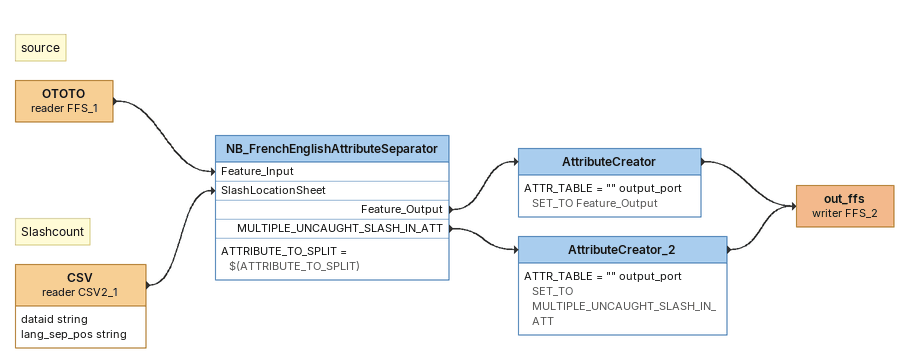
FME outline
Note: source
OTOTO (reader FFS_1)
    -> NB_FrenchEnglishAttributeSeparator [Feature_Input]
Note: Slashcount
CSV (reader CSV2_1)
    attributes: dataid string, lang_sep_pos string
    -> NB_FrenchEnglishAttributeSeparator [SlashLocationSheet]
NB_FrenchEnglishAttributeSeparator
    ATTRIBUTE_TO_SPLIT = $(ATTRIBUTE_TO_SPLIT)
    Feature_Output -> AttributeCreator
    MULTIPLE_UNCAUGHT_SLASH_IN_ATT -> AttributeCreator_2
AttributeCreator
    ATTR_TABLE = "" output_port SET_TO Feature_Output
    -> out_ffs (writer FFS_2)
AttributeCreator_2
    ATTR_TABLE = "" output_port SET_TO MULTIPLE_UNCAUGHT_SLASH_IN_ATT
    -> out_ffs (writer FFS_2)
out_ffs (writer FFS_2)
